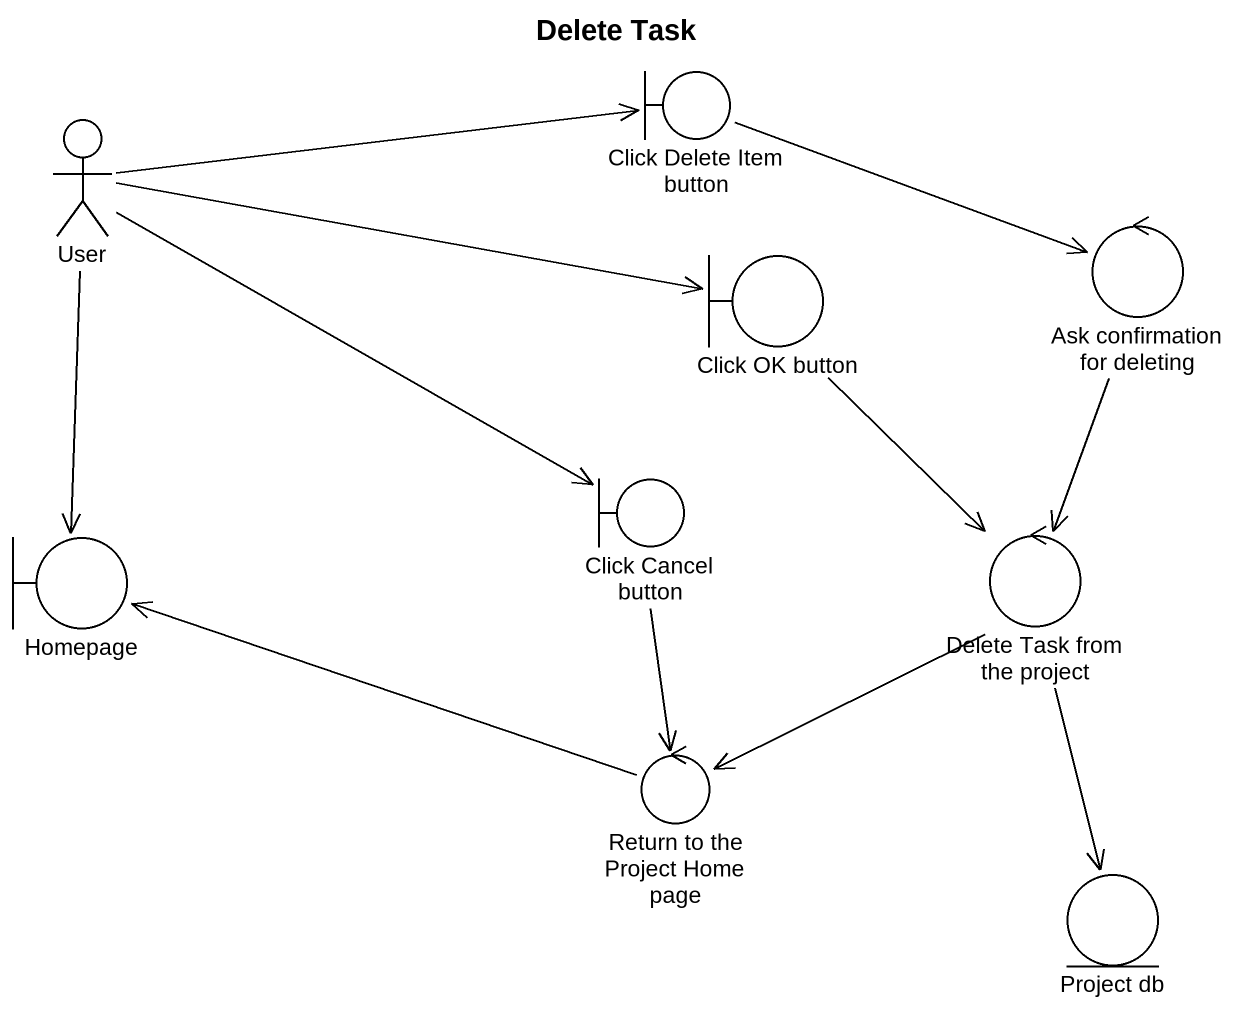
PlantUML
@startuml
title Delete Task
boundary "Click Delete Item button" as Click_Delete_Item_button
actor User
boundary "Click OK button" as Click_OK_button
control "Ask confirmation for deleting" as Ask_confirmation_for
boundary Homepage
boundary "Click Cancel button" as Click_Cancel_button
control "Delete Task from the project" as Delete_Task_from_the_project
control "Return to the Project Home page" as Return_to_the_Project_Home
entity "Project db" as Project_db
Click_Delete_Item_button -right-> Ask_confirmation_for
User -right-> Click_Delete_Item_button
User -right-> Click_OK_button
User --> Homepage
User -right-> Click_Cancel_button
Click_OK_button --> Delete_Task_from_the_project
Ask_confirmation_for --> Delete_Task_from_the_project
Click_Cancel_button --> Return_to_the_Project_Home
Delete_Task_from_the_project --> Return_to_the_Project_Home
Delete_Task_from_the_project --> Project_db
Return_to_the_Project_Home -left-> Homepage
@enduml
